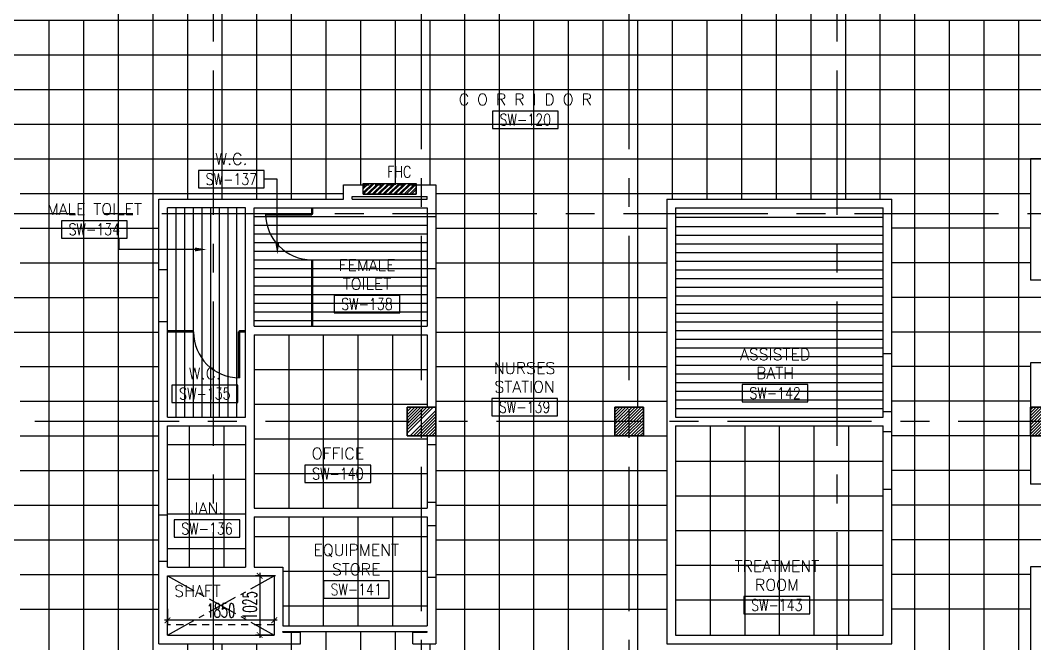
# Model space of a CAD drawing. Extents: x 276011.4 to 276105.3, y 57291.9 to 57371.4.
# Drawn here: x 276069.87 to 276087.44, y 57339.33 to 57350.13 of the extents above; entities that cross this region are included whole.
import ezdxf
from ezdxf.enums import TextEntityAlignment as Align

# ---------------------------------------------------------------- set-up
doc = ezdxf.new("R2010")
doc.units = 0
doc.header["$MEASUREMENT"] = 0
doc.header["$PDMODE"] = 34
for name, pattern in [('CENTER2', [1.125, 0.75, -0.125, 0.125, -0.125]), ('CENTERX2', [4, 2.5, -0.5, 0.5, -0.5]), ('HIDDEN', [0.375, 0.25, -0.125]), ('HIDDEN2', [0.1875, 0.125, -0.0625])]:
    doc.linetypes.add(name, pattern=pattern)
doc.layers.get('0').update_dxf_attribs({"color": 4, "linetype": 'CONTINUOUS'})
doc.layers.get('DEFPOINTS').update_dxf_attribs({"linetype": 'CONTINUOUS'})
for name, color, linetype in [('AXES', 11, 'CENTERX2'), ('CEILING', 4, 'CONTINUOUS'), ('COL', 5, 'CONTINUOUS'), ('COUNTER', 7, 'CONTINUOUS'), ('DIM', 4, 'CONTINUOUS'), ('FHC', 6, 'CONTINUOUS'), ('HAT', 11, 'CONTINUOUS'), ('HIDDEN', 9, 'HIDDEN2'), ('PART', 9, 'CONTINUOUS'), ('RM-BOX', 11, 'CONTINUOUS'), ('RM-NAME', 11, 'CONTINUOUS'), ('RM-NO', 11, 'CONTINUOUS'), ('SHAFT', 3, 'CONTINUOUS'), ('WALL', 2, 'CONTINUOUS')]:
    doc.layers.add(name, color=color, linetype=linetype)
doc.styles.add('ROMANS', font='ROMANS.shx', dxfattribs={"width": 0.6})
doc.dimstyles.new('STANDARD_IN', dxfattribs={"dimtxt": 0.24, "dimasz": 0.1, "dimexe": 0.07, "dimexo": 0.05, "dimgap": 0.05, "dimtad": 1, "dimdec": 0, "dimlfac": 1000, "dimzin": 0, "dimtxsty": 'ROMANS', "dimblk": 'ARCHTICK', "dimcen": 0.05, "dimdle": 0.05, "dimclrd": 4, "dimclre": 4, "dimclrt": 2, "dimazin": 3, "dimtfac": 1, "dimtdec": 0, "dimtmove": 0, "dimatfit": 3, "dimtolj": 1, "dimtzin": 0})

# ---------------------------------------------------------------- blocks, each defined once
blk = doc.blocks.new('RM1')
at = {"layer": 'RM-BOX'}
blk.add_lwpolyline([(570, -200), (-570, -200), (-570, -500), (570, -500)], close=True, dxfattribs=at)
at = {"layer": 'RM-NAME', "style": 'ROMANS'}
blk.add_attdef('ROOMNAME1', text='', height=200, dxfattribs=at).set_placement((0, 324), align=Align.MIDDLE)
blk = doc.blocks.new('*X50')
at = {"color": 0}
for p, q in [((235129, 162738), (235580, 163190)), ((235129, 162792), (235527, 163190)), ((235129, 162845), (235474, 163190)), ((235129, 162898), (235421, 163190)), ((235129, 162951), (235368, 163190)), ((235129, 163004), (235315, 163190)), ((235129, 163057), (235262, 163190)), ((235129, 163110), (235209, 163190)), ((235129, 163163), (235156, 163190)), ((235186, 162690), (235629, 163132)), ((235239, 162690), (235629, 163079)), ((235292, 162690), (235629, 163026)), ((235345, 162690), (235629, 162973)), ((235398, 162690), (235629, 162920)), ((235451, 162690), (235629, 162867)), ((235504, 162690), (235629, 162814)), ((235557, 162690), (235629, 162761)), ((235610, 162690), (235629, 162708))]:
    blk.add_line(p, q, dxfattribs=at)
blk = doc.blocks.new('COL50')
at = {"layer": 'COL'}
blk.add_lwpolyline([(-250, 250), (-250, -250), (250, -250), (250, 250)], close=True, dxfattribs=at)
blk = doc.blocks.new('*X51')
at = {"color": 0}
for p, q in [((238729, 162732), (239186, 163190)), ((238729, 162785), (239133, 163190)), ((238729, 162838), (239080, 163190)), ((238729, 162891), (239027, 163190)), ((238729, 162944), (238974, 163190)), ((238729, 162997), (238921, 163190)), ((238729, 163050), (238868, 163190)), ((238729, 163103), (238815, 163190)), ((238729, 163157), (238762, 163190)), ((238739, 162690), (239229, 163179)), ((238792, 162690), (239229, 163126)), ((238845, 162690), (239229, 163073)), ((238898, 162690), (239229, 163020)), ((238951, 162690), (239229, 162967)), ((239004, 162690), (239229, 162914)), ((239057, 162690), (239229, 162861)), ((239110, 162690), (239229, 162808)), ((239163, 162690), (239229, 162755)), ((239216, 162690), (239229, 162702))]:
    blk.add_line(p, q, dxfattribs=at)
blk = doc.blocks.new('*X52')
at = {"color": 0}
for p, q in [((245929, 162720), (246399, 163190)), ((245929, 162773), (246345, 163190)), ((245929, 162826), (246292, 163190)), ((245929, 162879), (246239, 163190)), ((245929, 162932), (246186, 163190)), ((245929, 162985), (246133, 163190)), ((245929, 163038), (246080, 163190)), ((245929, 163091), (246027, 163190)), ((245929, 163144), (245974, 163190)), ((245952, 162690), (246429, 163167)), ((246005, 162690), (246429, 163114)), ((246058, 162690), (246429, 163061)), ((246111, 162690), (246429, 163008)), ((246164, 162690), (246429, 162955)), ((246217, 162690), (246429, 162902)), ((246270, 162690), (246429, 162849)), ((246323, 162690), (246429, 162796)), ((246376, 162690), (246429, 162742))]:
    blk.add_line(p, q, dxfattribs=at)
blk = doc.blocks.new('_ARCHTICK')
at = {"color": 0, "linetype": 'BYBLOCK', "const_width": 0.15}
blk.add_lwpolyline([(-0.5, -0.5), (0.5, 0.5)], dxfattribs=at)
blk = doc.blocks.new('*D204')
at = {"layer": 'DEFPOINTS', "color": 0, "linetype": 'BYBLOCK', "ltscale": 0.3}
for p in [(276074.338, 57340.508), (276074.013, 57339.483), (276074.266, 57339.483)]:
    blk.add_point(p, dxfattribs=at)
at = {"layer": 'DIM', "color": 4, "linetype": 'BYBLOCK', "ltscale": 0.3}
for p, q in [((276074.013, 57340.558), (276074.013, 57339.433)), ((276074.288, 57340.508), (276073.943, 57340.508)), ((276074.216, 57339.483), (276073.943, 57339.483))]:
    blk.add_line(p, q, dxfattribs=at)
at = {"layer": 'DIM', "color": 4, "linetype": 'BYBLOCK', "ltscale": 0.3, "xscale": 0.1, "yscale": 0.1, "zscale": 0.1}
for p, rotation in [((276074.013, 57340.508), 90), ((276074.013, 57339.483), 270)]:
    blk.add_blockref('_ARCHTICK', p, dxfattribs=dict(at, rotation=rotation))
at = {"layer": 'DIM', "color": 2, "linetype": 'BYBLOCK', "ltscale": 0.3, "insert": (276073.843, 57339.995), "char_height": 0.24, "attachment_point": 5, "rotation": 90, "style": 'ROMANS'}
blk.add_mtext('\\A1;1025', dxfattribs=at)
blk = doc.blocks.new('*D203')
at = {"layer": 'DEFPOINTS', "color": 0, "linetype": 'BYBLOCK', "ltscale": 0.3}
for p in [(276072.416, 57339.985), (276074.266, 57339.985), (276072.416, 57339.738)]:
    blk.add_point(p, dxfattribs=at)
at = {"layer": 'DIM', "color": 4, "linetype": 'BYBLOCK', "ltscale": 0.3}
for p, q in [((276072.416, 57339.935), (276072.416, 57339.668)), ((276074.266, 57339.935), (276074.266, 57339.668)), ((276074.316, 57339.738), (276072.366, 57339.738))]:
    blk.add_line(p, q, dxfattribs=at)
at = {"layer": 'DIM', "color": 4, "linetype": 'BYBLOCK', "ltscale": 0.3, "xscale": 0.1, "yscale": 0.1, "zscale": 0.1, "rotation": 180}
blk.add_blockref('_ARCHTICK', (276072.416, 57339.738), dxfattribs=at)
at = {"layer": 'DIM', "color": 4, "linetype": 'BYBLOCK', "ltscale": 0.3, "xscale": 0.1, "yscale": 0.1, "zscale": 0.1}
blk.add_blockref('_ARCHTICK', (276074.266, 57339.738), dxfattribs=at)
at = {"layer": 'DIM', "color": 2, "linetype": 'BYBLOCK', "ltscale": 0.3, "insert": (276073.341, 57339.908), "char_height": 0.24, "attachment_point": 5, "style": 'ROMANS'}
blk.add_mtext('\\A1;1850', dxfattribs=at)

msp = doc.modelspace()

# ---------------------------------------------------------------- hatches: boundary and pattern name
at = {"layer": 'FHC', "linetype": 'BYBLOCK', "ltscale": 0.3}
h = msp.add_hatch(dxfattribs=at)
h.set_pattern_fill('ANSI32', color=11, scale=0.175, style=0)
h.set_pattern_definition([(45, (275843.609317, 57316.06692), (-0.046403883, 0.046403883), []), (45, (275843.64025, 57316.06692), (-0.046403883, 0.046403883), [])])
h.paths.add_polyline_path([(276076.7255, 57347.1179), (276076.7255, 57347.3079), (276075.8055, 57347.3079), (276075.8055, 57347.1179)])
h.paths.add_polyline_path([(276075.5929, 57346.6968), (276075.5929, 57347.1176), (276075.8554, 57347.1176), (276075.8554, 57346.6968)], flags=9)

# ---------------------------------------------------------------- linework, layer by layer
at = {"layer": 'AXES'}
for p, q in [((276076.8155, 57291.8986), (276076.8155, 57370.7113)), ((276080.4155, 57291.8986), (276080.4155, 57370.7113)), ((276073.2155, 57298.7629), (276073.2155, 57357.5829)), ((276084.0155, 57298.7629), (276084.0155, 57357.5829)), ((276094.8155, 57346.7829), (276052.5255, 57346.7829)), ((276104.6155, 57343.1829), (276052.5255, 57343.1829))]:
    msp.add_line(p, q, dxfattribs=at)
at = {"layer": 'CEILING', "linetype": 'BYBLOCK', "ltscale": 0.3}
for p, q in [((276071.5655, 57333.5929), (276071.5655, 57350.5329)), ((276072.1655, 57333.5929), (276072.1655, 57350.5329)), ((276072.7655, 57347.0329), (276072.7655, 57350.5329)), ((276073.3655, 57347.0329), (276073.3655, 57350.5329)), ((276073.9655, 57347.0329), (276073.9655, 57350.5329)), ((276074.5655, 57347.0329), (276074.5655, 57350.5329)), ((276077.5655, 57332.4579), (276077.5655, 57350.4817)), ((276078.1655, 57332.4579), (276078.1655, 57350.4817)), ((276082.3655, 57347.0329), (276082.3655, 57350.5329)), ((276082.9655, 57347.0329), (276082.9655, 57350.5329)), ((276083.5655, 57347.0329), (276083.5655, 57350.5329)), ((276084.1655, 57347.0329), (276084.1655, 57350.5329)), ((276084.7655, 57347.0329), (276084.7655, 57350.5329)), ((276085.3655, 57333.5929), (276085.3655, 57350.5329)), ((276064.528, 57350.1329), (276094.5655, 57350.1329)), ((276070.3655, 57333.5929), (276070.3655, 57350.1329)), ((276070.9655, 57333.5929), (276070.9655, 57350.1329)), ((276075.1655, 57347.0329), (276075.1655, 57350.1329)), ((276075.7655, 57347.2829), (276075.7655, 57350.1329)), ((276076.3655, 57347.2829), (276076.3655, 57350.1329)), ((276076.9655, 57347.2829), (276076.9655, 57350.1329)), ((276078.7655, 57332.4579), (276078.7655, 57350.1329)), ((276079.3655, 57332.4579), (276079.3655, 57350.1329)), ((276079.9655, 57332.4579), (276079.9655, 57350.1329)), ((276080.5655, 57343.4329), (276080.5655, 57350.1329)), ((276081.1655, 57347.0329), (276081.1655, 57350.1329)), ((276081.7655, 57347.0329), (276081.7655, 57350.1329)), ((276085.9655, 57333.5929), (276085.9655, 57350.1329)), ((276086.5655, 57333.5929), (276086.5655, 57350.1329)), ((276087.1655, 57333.5929), (276087.1655, 57350.1329)), ((276063.0905, 57349.5329), (276094.5655, 57349.5329)), ((276063.0905, 57348.9329), (276094.5655, 57348.9329)), ((276063.0905, 57348.3329), (276094.5655, 57348.3329)), ((276063.0905, 57347.7329), (276094.5655, 57347.7329)), ((276069.8655, 57347.1329), (276075.4655, 57347.1329)), ((276077.0655, 57347.1329), (276087.3655, 57347.1329)), ((276072.5655, 57343.2579), (276072.5655, 57346.8829)), ((276072.7155, 57343.2579), (276072.7155, 57346.8829)), ((276072.8655, 57343.2579), (276072.8655, 57346.8829)), ((276073.0155, 57343.2579), (276073.0155, 57346.8829)), ((276073.1655, 57343.2579), (276073.1655, 57346.8829)), ((276073.3155, 57343.2579), (276073.3155, 57346.8829)), ((276073.4655, 57343.2579), (276073.4655, 57346.8829)), ((276073.6155, 57343.2579), (276073.6155, 57346.8829)), ((276073.9155, 57346.7329), (276076.9155, 57346.7329)), ((276081.2155, 57346.7225), (276084.8155, 57346.7225)), ((276069.8655, 57346.5329), (276072.2655, 57346.5329)), ((276073.9155, 57346.5829), (276076.9155, 57346.5829)), ((276077.0655, 57346.5329), (276081.0655, 57346.5329)), ((276081.2155, 57346.5579), (276084.8155, 57346.5579)), ((276087.3655, 57346.5329), (276084.9655, 57346.5329)), ((276073.9155, 57346.4329), (276076.9155, 57346.4329)), ((276081.2155, 57346.4079), (276084.8155, 57346.4079)), ((276073.9155, 57346.2829), (276076.9155, 57346.2829)), ((276081.2155, 57346.2579), (276084.8155, 57346.2579)), ((276073.9155, 57346.1329), (276076.9155, 57346.1329)), ((276081.2155, 57346.1079), (276084.8155, 57346.1079)), ((276069.8655, 57345.9329), (276072.2655, 57345.9329)), ((276073.9155, 57345.9829), (276076.9155, 57345.9829)), ((276073.9155, 57345.8329), (276076.9155, 57345.8329)), ((276077.0655, 57345.9329), (276081.0655, 57345.9329)), ((276081.2155, 57345.9579), (276084.8155, 57345.9579)), ((276087.3655, 57345.9329), (276084.9655, 57345.9329)), ((276073.9155, 57345.6829), (276076.9155, 57345.6829)), ((276081.2155, 57345.8079), (276084.8155, 57345.8079)), ((276081.2155, 57345.6579), (276084.8155, 57345.6579)), ((276073.9155, 57345.5329), (276076.9155, 57345.5329)), ((276081.2155, 57345.5079), (276084.8155, 57345.5079)), ((276069.4655, 57345.3329), (276072.2655, 57345.3329)), ((276073.9155, 57345.3829), (276076.9155, 57345.3829)), ((276077.0655, 57345.3329), (276081.0655, 57345.3329)), ((276081.2155, 57345.3579), (276084.8155, 57345.3579)), ((276087.7655, 57345.3329), (276084.9655, 57345.3329)), ((276073.9155, 57345.2329), (276076.9155, 57345.2329)), ((276081.2155, 57345.2079), (276084.8155, 57345.2079)), ((276073.9155, 57345.0829), (276076.9155, 57345.0829)), ((276081.2155, 57345.0579), (276084.8155, 57345.0579)), ((276073.9155, 57344.9329), (276076.9155, 57344.9329)), ((276081.2155, 57344.9079), (276084.8155, 57344.9079)), ((276069.4655, 57344.7329), (276072.2655, 57344.7329)), ((276074.5155, 57344.6829), (276074.5155, 57341.6829)), ((276075.1155, 57344.6829), (276075.1155, 57341.6829)), ((276075.7155, 57344.6829), (276075.7155, 57341.6829)), ((276076.3155, 57344.6829), (276076.3155, 57341.6829)), ((276077.0655, 57344.7329), (276081.0655, 57344.7329)), ((276081.2155, 57344.7579), (276084.8155, 57344.7579)), ((276081.2155, 57344.6079), (276084.8155, 57344.6079)), ((276087.7655, 57344.7329), (276084.9655, 57344.7329)), ((276081.2155, 57344.4579), (276084.8155, 57344.4579)), ((276081.2155, 57344.3079), (276084.8155, 57344.3079)), ((276069.8655, 57344.1329), (276072.2655, 57344.1329)), ((276073.9155, 57344.0829), (276076.9155, 57344.0829)), ((276077.0655, 57344.1329), (276081.0655, 57344.1329)), ((276081.2155, 57344.1579), (276084.8155, 57344.1579)), ((276087.3655, 57344.1329), (276084.9655, 57344.1329)), ((276081.2155, 57344.0079), (276084.8155, 57344.0079)), ((276081.2155, 57343.8579), (276084.8155, 57343.8579)), ((276081.2155, 57343.7079), (276084.8155, 57343.7079)), ((276081.2155, 57343.5579), (276084.8155, 57343.5579)), ((276069.8655, 57343.5329), (276072.2655, 57343.5329)), ((276073.9155, 57343.4829), (276076.9155, 57343.4829)), ((276077.0655, 57343.5329), (276081.0655, 57343.5329)), ((276081.2155, 57343.4079), (276084.8155, 57343.4079)), ((276087.3655, 57343.5329), (276084.9655, 57343.5329)), ((276072.7905, 57343.1079), (276072.7905, 57340.6579)), ((276073.3905, 57343.1079), (276073.3905, 57340.6579)), ((276081.8155, 57343.1079), (276081.8155, 57339.4829)), ((276082.4155, 57343.1079), (276082.4155, 57339.4829)), ((276083.0155, 57343.1079), (276083.0155, 57339.4829)), ((276083.6155, 57343.1079), (276083.6155, 57339.4829)), ((276084.2155, 57343.1079), (276084.2155, 57339.4829)), ((276069.8655, 57342.9329), (276072.2655, 57342.9329)), ((276073.9155, 57342.8829), (276076.9155, 57342.8829)), ((276077.0655, 57342.9329), (276081.0655, 57342.9329)), ((276080.5655, 57336.2329), (276080.5655, 57342.9329)), ((276087.3655, 57342.9329), (276084.9655, 57342.9329)), ((276072.4155, 57342.7829), (276073.7655, 57342.7829)), ((276081.2155, 57342.4954), (276084.8155, 57342.4954)), ((276069.8655, 57342.3329), (276072.2655, 57342.3329)), ((276077.0655, 57342.3329), (276081.0655, 57342.3329)), ((276087.3655, 57342.3329), (276084.9655, 57342.3329)), ((276072.4155, 57342.1829), (276073.7655, 57342.1829)), ((276073.9155, 57342.2829), (276076.9155, 57342.2829)), ((276081.2155, 57341.8954), (276084.8155, 57341.8954)), ((276069.4655, 57341.7329), (276072.2655, 57341.7329)), ((276077.0655, 57341.7329), (276081.0655, 57341.7329)), ((276087.7655, 57341.7329), (276084.9655, 57341.7329)), ((276072.4155, 57341.5829), (276073.7655, 57341.5829)), ((276074.5155, 57341.5329), (276074.5155, 57339.6429)), ((276075.1155, 57341.5329), (276075.1155, 57339.6429)), ((276075.7155, 57341.5329), (276075.7155, 57339.6429)), ((276076.3155, 57341.5329), (276076.3155, 57339.6429)), ((276081.2155, 57341.2954), (276084.8155, 57341.2954)), ((276069.4655, 57341.1329), (276072.2655, 57341.1329)), ((276073.9155, 57341.1879), (276076.9155, 57341.1879)), ((276077.0655, 57341.1329), (276081.0655, 57341.1329)), ((276087.7655, 57341.1329), (276084.9655, 57341.1329)), ((276072.4155, 57340.9829), (276073.7655, 57340.9829)), ((276074.4155, 57340.5879), (276076.9155, 57340.5879)), ((276081.2155, 57340.6954), (276084.8155, 57340.6954)), ((276069.8655, 57340.5329), (276072.2655, 57340.5329)), ((276077.0655, 57340.5329), (276081.0655, 57340.5329)), ((276087.3655, 57340.5329), (276084.9655, 57340.5329)), ((276081.2155, 57340.0954), (276084.8155, 57340.0954)), ((276069.8655, 57339.9329), (276072.2655, 57339.9329)), ((276074.4155, 57339.9879), (276076.9155, 57339.9879)), ((276077.0655, 57339.9329), (276081.0655, 57339.9329)), ((276087.3655, 57339.9329), (276084.9655, 57339.9329)), ((276074.5655, 57336.2329), (276074.5655, 57339.5429)), ((276075.1655, 57336.2329), (276075.1655, 57339.5429)), ((276075.7655, 57336.2329), (276075.7655, 57339.5429)), ((276076.3655, 57336.2329), (276076.3655, 57339.5429)), ((276072.7655, 57333.5929), (276072.7655, 57339.3329)), ((276073.3655, 57336.2329), (276073.3655, 57339.3329)), ((276073.9655, 57336.2329), (276073.9655, 57339.3329)), ((276076.9655, 57336.2329), (276076.9655, 57339.3329))]:
    msp.add_line(p, q, dxfattribs=at)
msp.add_lwpolyline([(276080.1655, 57343.4329), (276080.6655, 57343.4329), (276080.6655, 57342.9329), (276080.1655, 57342.9329)], close=True, dxfattribs=at)
at = {"layer": 'COUNTER'}
msp.add_line((276081.0655, 57347.0329), (276081.0655, 57339.3329), dxfattribs=at)
at = {"layer": 'COUNTER', "linetype": 'BYBLOCK'}
for p, q in [((276081.0655, 57347.0329), (276081.0655, 57339.3329)), ((276080.5655, 57343.4329), (276080.6655, 57343.4329)), ((276080.5655, 57343.4329), (276080.6655, 57343.4329)), ((276080.6655, 57343.4329), (276080.6655, 57342.9329)), ((276080.6655, 57343.4329), (276080.6655, 57342.9329)), ((276080.6655, 57342.9329), (276080.5655, 57342.9329)), ((276080.6655, 57342.9329), (276080.5655, 57342.9329))]:
    msp.add_line(p, q, dxfattribs=at)
at = {"layer": 'FHC', "linetype": 'BYBLOCK', "ltscale": 0.3}
msp.add_lwpolyline([(276075.8055, 57347.3079), (276076.7255, 57347.3079), (276076.7255, 57347.1179), (276075.8055, 57347.1179)], close=True, dxfattribs=at)
at = {"layer": 'HIDDEN', "color": 97}
msp.add_line((276074.2655, 57339.6579), (276072.4155, 57339.6579), dxfattribs=at)
at = {"layer": 'PART', "linetype": 'BYBLOCK'}
for p, q in [((276074.9155, 57346.7829), (276074.9155, 57346.8829)), ((276074.9355, 57346.7829), (276074.9355, 57346.8829)), ((276074.9155, 57346.7829), (276074.1155, 57346.7829)), ((276074.1155, 57346.7629), (276074.9155, 57346.7629)), ((276074.9155, 57346.7829), (276074.9355, 57346.7829)), ((276074.9155, 57346.7829), (276074.9155, 57346.7629)), ((276074.9155, 57344.8329), (276074.9155, 57345.9829)), ((276074.9155, 57345.9829), (276074.9355, 57345.9829)), ((276074.9155, 57345.9829), (276074.9355, 57345.9829)), ((276074.9355, 57344.8329), (276074.9355, 57345.9829)), ((276072.4155, 57344.7579), (276072.8655, 57344.7579)), ((276072.4155, 57344.7379), (276072.8655, 57344.7379)), ((276072.8655, 57344.7379), (276072.8655, 57344.7579)), ((276072.8655, 57344.7379), (276072.8655, 57344.7579)), ((276072.8655, 57344.7379), (276072.8655, 57344.7579)), ((276073.6455, 57343.9379), (276073.6455, 57344.7379)), ((276073.6655, 57344.7379), (276073.6455, 57344.7379)), ((276073.6655, 57344.7379), (276073.6655, 57344.7579)), ((276073.6655, 57344.7579), (276073.7655, 57344.7579)), ((276073.6655, 57344.7379), (276073.6655, 57344.7579)), ((276073.6655, 57344.7379), (276073.7655, 57344.7379)), ((276073.6655, 57344.7379), (276073.6655, 57343.9379))]:
    msp.add_line(p, q, dxfattribs=at)
for centre in [(276074.9155, 57346.7829), (276073.6655, 57344.7379)]:
    msp.add_arc(centre, 0.8, 180, 270, dxfattribs=at)
at = {"layer": 'RM-NAME', "color": 5, "linetype": 'BYBLOCK'}
for p, q in [((276074.3185, 57347.3797), (276074.0928, 57347.3797)), ((276074.3185, 57346.2769), (276074.3185, 57347.3797)), ((276071.5785, 57346.163), (276071.5785, 57346.3427)), ((276072.8934, 57346.163), (276071.5785, 57346.163))]:
    msp.add_line(p, q, dxfattribs=at)
for points in [[(276072.8934, 57346.1963), (276072.8934, 57346.1296), (276073.0934, 57346.163)], [(276074.3518, 57346.2769), (276074.2852, 57346.2769), (276074.3185, 57346.0769)]]:
    msp.add_solid(points, dxfattribs=at)
at = {"layer": 'WALL', "linetype": 'BYBLOCK'}
for p, q in [((276087.3655, 57347.7329), (276087.3655, 57345.6329)), ((276087.3655, 57344.1979), (276087.3655, 57342.0979)), ((276087.3655, 57340.6629), (276087.3655, 57338.5629))]:
    msp.add_line(p, q, dxfattribs=at)
at = {"layer": 'WALL'}
for p, q in [((276087.9155, 57347.7329), (276087.3655, 57347.7329)), ((276075.4655, 57347.2829), (276075.8055, 57347.2829)), ((276075.4655, 57347.0329), (276075.4655, 57347.2829)), ((276075.8055, 57347.1179), (276075.8055, 57347.2829)), ((276076.7255, 57347.2829), (276077.0655, 57347.2829)), ((276076.7255, 57347.1179), (276076.7255, 57347.2829)), ((276077.0655, 57347.2829), (276077.0655, 57346.7329)), ((276075.6155, 57347.0329), (276075.6155, 57347.0829)), ((276075.6155, 57347.0829), (276076.9155, 57347.0829)), ((276075.8057, 57347.1179), (276076.7255, 57347.1179)), ((276076.9155, 57347.0329), (276076.9155, 57347.0829)), ((276072.2655, 57347.0329), (276075.4655, 57347.0329)), ((276072.2655, 57345.8079), (276072.2655, 57347.0329)), ((276072.4155, 57345.8079), (276072.4155, 57346.8829)), ((276073.7655, 57346.8829), (276072.4155, 57346.8829)), ((276073.7655, 57343.2579), (276073.7655, 57346.8829)), ((276073.9155, 57344.8329), (276073.9155, 57346.8829)), ((276073.9155, 57346.8829), (276076.9155, 57346.8829)), ((276075.6155, 57347.0329), (276076.9155, 57347.0329)), ((276076.9155, 57346.8829), (276076.9155, 57346.7329)), ((276081.0655, 57347.0329), (276084.9655, 57347.0329)), ((276081.0655, 57347.0329), (276081.0655, 57339.3329)), ((276081.0655, 57347.0329), (276081.0655, 57339.3329)), ((276081.2155, 57346.8829), (276084.8155, 57346.8829)), ((276081.2155, 57346.8829), (276081.2155, 57343.2579)), ((276084.8155, 57344.3579), (276084.8155, 57346.8829)), ((276084.9655, 57344.3579), (276084.9655, 57347.0329)), ((276076.9155, 57346.7329), (276077.0655, 57346.7329)), ((276076.9155, 57346.7329), (276076.9155, 57344.8329)), ((276077.0655, 57346.7329), (276077.0655, 57343.4329)), ((276076.9155, 57345.8329), (276077.0655, 57345.8329)), ((276072.2655, 57341.5579), (276072.2655, 57345.8079)), ((276072.4155, 57345.8079), (276072.2655, 57345.8079)), ((276072.4155, 57343.2579), (276072.4155, 57345.8079)), ((276087.7655, 57345.6329), (276087.3655, 57345.6329)), ((276072.4155, 57344.9079), (276072.2655, 57344.9079)), ((276073.9155, 57344.8329), (276076.9155, 57344.8329)), ((276073.9155, 57344.6829), (276073.9155, 57341.6829)), ((276073.9155, 57344.6829), (276076.9155, 57344.6829)), ((276076.9155, 57344.6829), (276076.9155, 57343.4329)), ((276084.8155, 57344.3579), (276084.9655, 57344.3579)), ((276084.8155, 57343.2579), (276084.8155, 57344.3579)), ((276084.9655, 57343.0079), (276084.9655, 57344.3579)), ((276087.7655, 57344.1979), (276087.3655, 57344.1979)), ((276072.4155, 57343.2579), (276073.7655, 57343.2579)), ((276081.2155, 57343.2579), (276084.8155, 57343.2579)), ((276084.8155, 57343.3579), (276084.9655, 57343.3579)), ((276072.4155, 57341.5579), (276072.4155, 57343.1079)), ((276072.4155, 57343.1079), (276073.7655, 57343.1079)), ((276073.7655, 57343.1079), (276073.7655, 57340.6579)), ((276081.2155, 57343.1079), (276084.8155, 57343.1079)), ((276081.2155, 57343.1079), (276081.2155, 57339.4829)), ((276084.8155, 57343.0079), (276084.8155, 57343.1079)), ((276084.8155, 57339.4829), (276084.8155, 57343.0079)), ((276084.8155, 57343.0079), (276084.9655, 57343.0079)), ((276084.9655, 57339.3329), (276084.9655, 57343.0079)), ((276076.9155, 57342.9329), (276076.9155, 57342.7829)), ((276077.0655, 57342.9329), (276077.0655, 57342.7829)), ((276076.9155, 57342.7829), (276076.9155, 57341.6829)), ((276076.9155, 57342.7829), (276077.0655, 57342.7829)), ((276077.0655, 57342.7829), (276077.0655, 57341.3829)), ((276084.8155, 57342.0079), (276084.9655, 57342.0079)), ((276087.7655, 57342.0979), (276087.3655, 57342.0979)), ((276076.9155, 57341.7829), (276077.0655, 57341.7829)), ((276073.9155, 57341.6829), (276076.9155, 57341.6829)), ((276072.2655, 57339.3329), (276072.2655, 57341.5579)), ((276072.4155, 57341.5579), (276072.2655, 57341.5579)), ((276072.4155, 57340.6579), (276072.4155, 57341.5579)), ((276073.9155, 57341.5329), (276073.9155, 57340.6579)), ((276073.9155, 57341.5329), (276076.9155, 57341.5329)), ((276076.9155, 57341.5329), (276076.9155, 57341.3829)), ((276076.9155, 57341.3829), (276076.9155, 57339.6429)), ((276076.9155, 57341.3829), (276077.0655, 57341.3829)), ((276077.0655, 57341.3829), (276077.0655, 57339.3329)), ((276072.4155, 57340.7579), (276072.2655, 57340.7579)), ((276072.4155, 57340.6579), (276073.7655, 57340.6579)), ((276073.9155, 57340.6579), (276074.4155, 57340.6579)), ((276074.4155, 57340.6579), (276074.4155, 57339.6429)), ((276087.7655, 57340.6629), (276087.3655, 57340.6629)), ((276072.4155, 57339.4829), (276072.4155, 57340.5079)), ((276072.4155, 57340.5079), (276074.2655, 57340.5079)), ((276074.2655, 57340.5079), (276074.2655, 57339.4829)), ((276074.2655, 57340.4829), (276074.2655, 57339.4829)), ((276076.9155, 57340.4829), (276077.0655, 57340.4829)), ((276074.4155, 57339.6429), (276076.9155, 57339.6429)), ((276074.4155, 57339.5429), (276076.9155, 57339.5429)), ((276074.4155, 57339.5329), (276074.4155, 57339.5429)), ((276074.4155, 57339.5329), (276074.7184, 57339.5329)), ((276074.7184, 57339.3329), (276074.7184, 57339.5329)), ((276076.6684, 57339.3329), (276076.6684, 57339.5329)), ((276076.6684, 57339.5329), (276076.9155, 57339.5329)), ((276076.9155, 57339.5329), (276076.9155, 57339.5429)), ((276072.2655, 57339.3329), (276074.7184, 57339.3329)), ((276072.4155, 57339.4829), (276074.2655, 57339.4829)), ((276076.6684, 57339.3329), (276077.0655, 57339.3329)), ((276081.0655, 57339.3329), (276084.9655, 57339.3329)), ((276081.2155, 57339.4829), (276084.8155, 57339.4829))]:
    msp.add_line(p, q, dxfattribs=at)
at = {"layer": 'WALL', "color": 250, "linetype": 'HIDDEN', "ltscale": 0.25}
msp.add_line((276075.8124, 57347.2829), (276076.7324, 57347.2829), dxfattribs=at)
at = {"layer": 'WALL', "color": 7, "linetype": 'CENTER2', "ltscale": 0.7}
for p, q in [((276072.4155, 57339.4829), (276074.2655, 57340.5079)), ((276072.4155, 57340.5079), (276074.2655, 57339.4829))]:
    msp.add_line(p, q, dxfattribs=at)
at = {"layer": 'WALL', "linetype": 'BYBLOCK', "ltscale": 0.3}
for points in [[(276077.0655, 57343.4329), (276076.5655, 57343.4329), (276076.5655, 57342.9329), (276077.0655, 57342.9329)], [(276080.6655, 57343.4329), (276080.1655, 57343.4329), (276080.1655, 57342.9329), (276080.6655, 57342.9329)], [(276087.8655, 57343.4329), (276087.3655, 57343.4329), (276087.3655, 57342.9329), (276087.8655, 57342.9329)]]:
    msp.add_lwpolyline(points, close=True, dxfattribs=at)

# ---------------------------------------------------------------- block references
at = {"layer": 'COL', "xscale": -0.001, "yscale": 0.001, "zscale": 0.001}
for p in [(276076.8155, 57343.1829), (276080.4155, 57343.1829), (276087.6155, 57343.1829)]:
    msp.add_blockref('COL50', p, dxfattribs=at)
at = {"layer": 'HAT', "xscale": 0.001, "yscale": 0.001, "zscale": 0.001}
for name in ['*X50', '*X51', '*X52']:
    msp.add_blockref(name, (275841.4369, 57180.2432), dxfattribs=at)
at = {"layer": 'RM-NAME'}
ref = msp.add_blockref('RM1', (276078.6153, 57348.7611), dxfattribs=dict(at, xscale=0.001, yscale=0.001, zscale=0.001))
ref.add_attrib('ROOMNO', 'SW-120', dxfattribs={"layer": 'RM-NO', "height": 0.2, "style": 'ROMANS', "width": 0.8}).set_placement((276078.6153, 57348.4111), align=Align.MIDDLE)
ref.add_attrib('ROOMNAME2', 'C O R R I D O R', dxfattribs={"height": 0.2, "style": 'ROMANS'}).set_placement((276078.6153, 57348.7611), align=Align.MIDDLE)
ref = msp.add_blockref('RM1', (276073.523, 57347.7297), dxfattribs=dict(at, xscale=0.001, yscale=0.001, zscale=0.001))
ref.add_attrib('ROOMNO', 'SW-137', dxfattribs={"layer": 'RM-NO', "height": 0.2, "style": 'ROMANS', "width": 0.8}).set_placement((276073.523, 57347.3797), align=Align.MIDDLE)
ref.add_attrib('ROOMNAME2', 'W.C.', dxfattribs={"height": 0.2, "style": 'ROMANS'}).set_placement((276073.523, 57347.7297), align=Align.MIDDLE)
ref = msp.add_blockref('RM1', (276071.1484, 57346.8602), dxfattribs=dict(at, xscale=0.001, yscale=0.001, zscale=0.001))
ref.add_attrib('ROOMNO', 'SW-134', dxfattribs={"layer": 'RM-NO', "height": 0.2, "style": 'ROMANS', "width": 0.8}).set_placement((276071.1484, 57346.5102), align=Align.MIDDLE)
ref.add_attrib('ROOMNAME2', 'MALE TOILET', dxfattribs={"height": 0.2, "style": 'ROMANS'}).set_placement((276071.1484, 57346.8602), align=Align.MIDDLE)
ref = msp.add_blockref('RM1', (276075.872, 57345.5664), dxfattribs=dict(at, xscale=0.001, yscale=0.001, zscale=0.001))
ref.add_attrib('ROOMNO', 'SW-138', dxfattribs={"layer": 'RM-NO', "height": 0.2, "style": 'ROMANS', "width": 0.8}).set_placement((276075.872, 57345.2164), align=Align.MIDDLE)
ref.add_attrib('ROOMNAME2', 'TOILET', dxfattribs={"height": 0.2, "style": 'ROMANS'}).set_placement((276075.872, 57345.5664), align=Align.MIDDLE)
ref.add_attrib('ROOMNAME1', 'FEMALE', dxfattribs={"height": 0.2, "style": 'ROMANS'}).set_placement((276075.872, 57345.8902), align=Align.MIDDLE)
ref = msp.add_blockref('RM1', (276082.9425, 57344.0233), dxfattribs=dict(at, xscale=0.001, yscale=0.001, zscale=0.001))
ref.add_attrib('ROOMNO', 'SW-142', dxfattribs={"layer": 'RM-NO', "height": 0.2, "style": 'ROMANS', "width": 0.8}).set_placement((276082.9425, 57343.6733), align=Align.MIDDLE)
ref.add_attrib('ROOMNAME2', 'BATH', dxfattribs={"height": 0.2, "style": 'ROMANS'}).set_placement((276082.9425, 57344.0233), align=Align.MIDDLE)
ref.add_attrib('ROOMNAME1', 'ASSISTED', dxfattribs={"height": 0.2, "style": 'ROMANS'}).set_placement((276082.9425, 57344.3471), align=Align.MIDDLE)
ref = msp.add_blockref('RM1', (276073.0628, 57344.0133), dxfattribs=dict(at, xscale=0.001, yscale=0.001, zscale=0.001))
ref.add_attrib('ROOMNO', 'SW-135', dxfattribs={"layer": 'RM-NO', "height": 0.2, "style": 'ROMANS', "width": 0.8}).set_placement((276073.0628, 57343.6633), align=Align.MIDDLE)
ref.add_attrib('ROOMNAME2', 'W.C.', dxfattribs={"height": 0.2, "style": 'ROMANS'}).set_placement((276073.0628, 57344.0133), align=Align.MIDDLE)
ref = msp.add_blockref('RM1', (276078.6036, 57343.7834), dxfattribs=dict(at, xscale=0.001, yscale=0.001, zscale=0.001))
ref.add_attrib('ROOMNO', 'SW-139', dxfattribs={"layer": 'RM-NO', "height": 0.2, "style": 'ROMANS', "width": 0.8}).set_placement((276078.6036, 57343.4334), align=Align.MIDDLE)
ref.add_attrib('ROOMNAME2', 'STATION', dxfattribs={"height": 0.2, "style": 'ROMANS'}).set_placement((276078.6036, 57343.7834), align=Align.MIDDLE)
ref.add_attrib('ROOMNAME1', 'NURSES', dxfattribs={"height": 0.2, "style": 'ROMANS'}).set_placement((276078.6036, 57344.1072), align=Align.MIDDLE)
ref = msp.add_blockref('RM1', (276075.3676, 57342.6277), dxfattribs=dict(at, xscale=0.001, yscale=0.001, zscale=0.001))
ref.add_attrib('ROOMNO', 'SW-140', dxfattribs={"layer": 'RM-NO', "height": 0.2, "style": 'ROMANS', "width": 0.8}).set_placement((276075.3676, 57342.2777), align=Align.MIDDLE)
ref.add_attrib('ROOMNAME2', 'OFFICE', dxfattribs={"height": 0.2, "style": 'ROMANS'}).set_placement((276075.3676, 57342.6277), align=Align.MIDDLE)
ref = msp.add_blockref('RM1', (276073.1009, 57341.6764), dxfattribs=dict(at, xscale=0.001, yscale=0.001, zscale=0.001))
ref.add_attrib('ROOMNO', 'SW-136', dxfattribs={"layer": 'RM-NO', "height": 0.2, "style": 'ROMANS', "width": 0.8}).set_placement((276073.1009, 57341.3264), align=Align.MIDDLE)
ref.add_attrib('ROOMNAME2', 'JAN.', dxfattribs={"height": 0.2, "style": 'ROMANS'}).set_placement((276073.1009, 57341.6764), align=Align.MIDDLE)
ref = msp.add_blockref('RM1', (276075.6858, 57340.6228), dxfattribs=dict(at, xscale=0.001, yscale=0.001, zscale=0.001))
ref.add_attrib('ROOMNO', 'SW-141', dxfattribs={"layer": 'RM-NO', "height": 0.2, "style": 'ROMANS', "width": 0.8}).set_placement((276075.6858, 57340.2728), align=Align.MIDDLE)
ref.add_attrib('ROOMNAME2', 'STORE', dxfattribs={"height": 0.2, "style": 'ROMANS'}).set_placement((276075.6858, 57340.6228), align=Align.MIDDLE)
ref.add_attrib('ROOMNAME1', 'EQUIPMENT', dxfattribs={"height": 0.2, "style": 'ROMANS'}).set_placement((276075.6858, 57340.9466), align=Align.MIDDLE)
ref = msp.add_blockref('RM1', (276082.9736, 57340.352), dxfattribs=dict(at, xscale=0.001, yscale=0.001, zscale=0.001))
ref.add_attrib('ROOMNO', 'SW-143', dxfattribs={"layer": 'RM-NO', "height": 0.2, "style": 'ROMANS', "width": 0.8}).set_placement((276082.9736, 57340.002), align=Align.MIDDLE)
ref.add_attrib('ROOMNAME2', 'ROOM', dxfattribs={"height": 0.2, "style": 'ROMANS'}).set_placement((276082.9736, 57340.352), align=Align.MIDDLE)
ref.add_attrib('ROOMNAME1', 'TREATMENT', dxfattribs={"height": 0.2, "style": 'ROMANS'}).set_placement((276082.9736, 57340.6758), align=Align.MIDDLE)

# ---------------------------------------------------------------- texts
at = {"layer": 'RM-NAME', "style": 'ROMANS'}
msp.add_text('SHAFT', height=0.2, dxfattribs=at).set_placement((276072.9355, 57340.2446), align=Align.MIDDLE)
at = {"layer": 'WALL', "style": 'ROMANS', "width": 0.8}
msp.add_text('FHC', height=0.2, dxfattribs=at).set_placement((276076.222, 57347.4074))

# ---------------------------------------------------------------- dimensions: what is measured, and where the dimension line sits
at = {"layer": 'DIM', "linetype": 'BYBLOCK', "ltscale": 0.3}
dim = msp.add_linear_dim(base=(276074.0126, 57339.4829), p1=(276074.3384, 57340.5079), p2=(276074.2655, 57339.4829), angle=90, dimstyle='STANDARD_IN', dxfattribs=at)
dim.commit()
dim.dimension.update_dxf_attribs({"geometry": '*D204', "text_midpoint": (276073.8426, 57339.9954)})
dim = msp.add_linear_dim(base=(276072.4155, 57339.7379), p1=(276074.2655, 57339.9845), p2=(276072.4155, 57339.9845), dimstyle='STANDARD_IN', dxfattribs=at)
dim.commit()
dim.dimension.update_dxf_attribs({"geometry": '*D203', "text_midpoint": (276073.3405, 57339.9079)})

# ---------------------------------------------------------------- leaders
at = {"layer": 'SHAFT', "color": 6, "linetype": 'BYBLOCK', "ltscale": 0.3}
msp.add_leader([(276088.2155, 57339.4693), (276087.3594, 57339.0375), (276087.2116, 57339.0375)], dimstyle='STANDARD_IN', dxfattribs=at)

doc.saveas('drawing.dxf')
